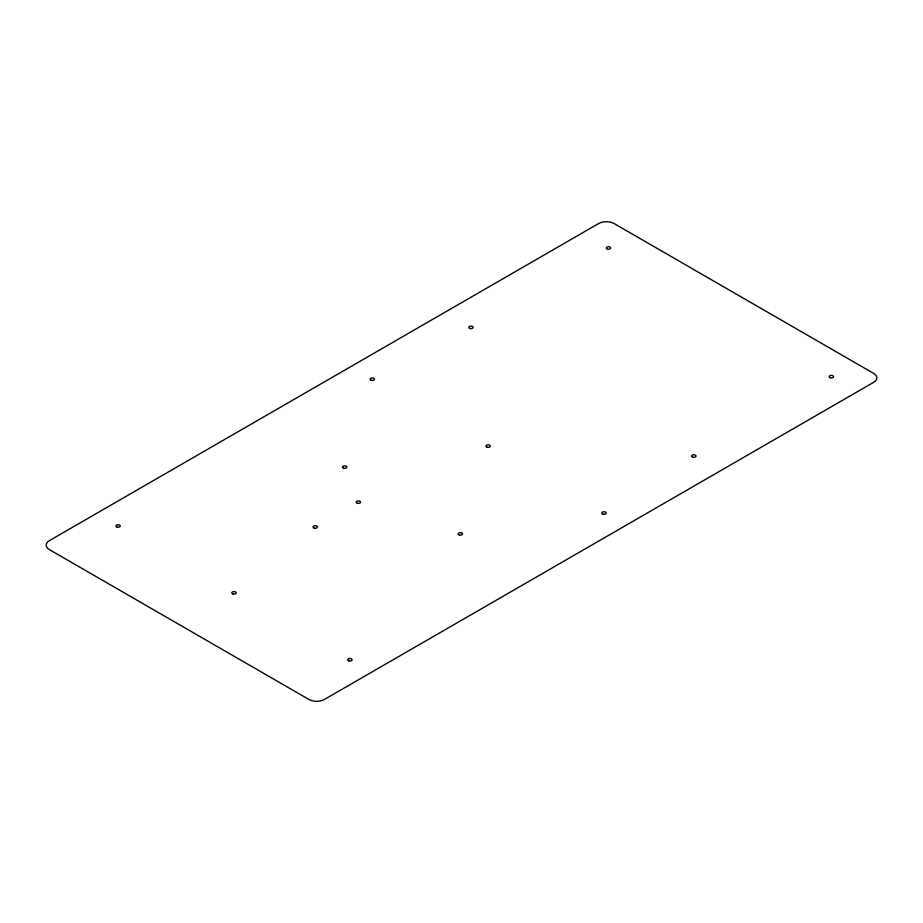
<?xml version="1.0" encoding="UTF-8"?>
<svg xmlns="http://www.w3.org/2000/svg" width="923" height="923" viewBox="0 0 923 923"><rect width="100%" height="100%" fill="white"/><g stroke="black" fill="none" stroke-linecap="round" stroke-linejoin="round"><path stroke-width="1.38" d="M598.623 223.539L49.346 540.67A10.926 6.311 0 0 0 49.346 549.589L308.917 699.461A10.926 6.311 0 0 0 324.377 699.461L873.654 382.33A10.926 6.311 0 0 0 873.654 373.411L614.083 223.539A10.926 6.311 0 0 0 598.623 223.539M459.25 534.982A2.181 1.258 0 0 0 462.527 533.886A2.181 1.258 0 0 0 459.25 532.802A2.181 1.258 0 0 0 459.25 534.982M314.166 528.118A2.181 1.258 0 0 0 317.443 527.021A2.181 1.258 0 0 0 314.166 525.925A2.181 1.258 0 0 0 314.166 528.118M343.518 468.169A2.181 1.258 0 0 0 346.794 467.073A2.181 1.258 0 0 0 343.518 465.988A2.181 1.258 0 0 0 343.518 468.169M357.27 503.231A2.181 1.258 0 0 0 360.547 502.135A2.181 1.258 0 0 0 357.27 501.039A2.181 1.258 0 0 0 357.27 503.231M117.002 527.045A2.181 1.258 0 0 0 120.29 525.948A2.181 1.258 0 0 0 117.002 524.864A2.181 1.258 0 0 0 117.002 527.045M348.779 660.856A2.181 1.258 0 0 0 352.055 659.76A2.181 1.258 0 0 0 348.779 658.664A2.181 1.258 0 0 0 348.779 660.856M232.896 593.95A2.181 1.258 0 0 0 236.173 592.854A2.181 1.258 0 0 0 232.896 591.758A2.181 1.258 0 0 0 232.896 593.95M371.046 380.253A2.181 1.258 0 0 0 374.45 379.295A2.181 1.258 0 0 0 371.311 378.072A2.181 1.258 0 0 0 371.046 380.253M602.938 514.111A2.181 1.258 0 0 0 606.226 513.015A2.181 1.258 0 0 0 602.938 511.919A2.181 1.258 0 0 0 602.938 514.111M486.929 447.159A2.181 1.258 0 0 0 490.332 446.201A2.181 1.258 0 0 0 487.194 444.978A2.181 1.258 0 0 0 486.929 447.159M830.273 377.738A2.181 1.258 0 0 0 833.55 376.642A2.181 1.258 0 0 0 830.273 375.546A2.181 1.258 0 0 0 830.273 377.738M692.619 457.081A2.181 1.258 0 0 0 696.023 456.124A2.181 1.258 0 0 0 692.896 454.901A2.181 1.258 0 0 0 692.619 457.081M607.38 249.06A2.181 1.258 0 0 0 610.668 247.964A2.181 1.258 0 0 0 607.38 246.868A2.181 1.258 0 0 0 607.38 249.06M469.876 328.45A2.181 1.258 0 0 0 473.153 327.353A2.181 1.258 0 0 0 469.876 326.269A2.181 1.258 0 0 0 469.876 328.45"/></g></svg>
